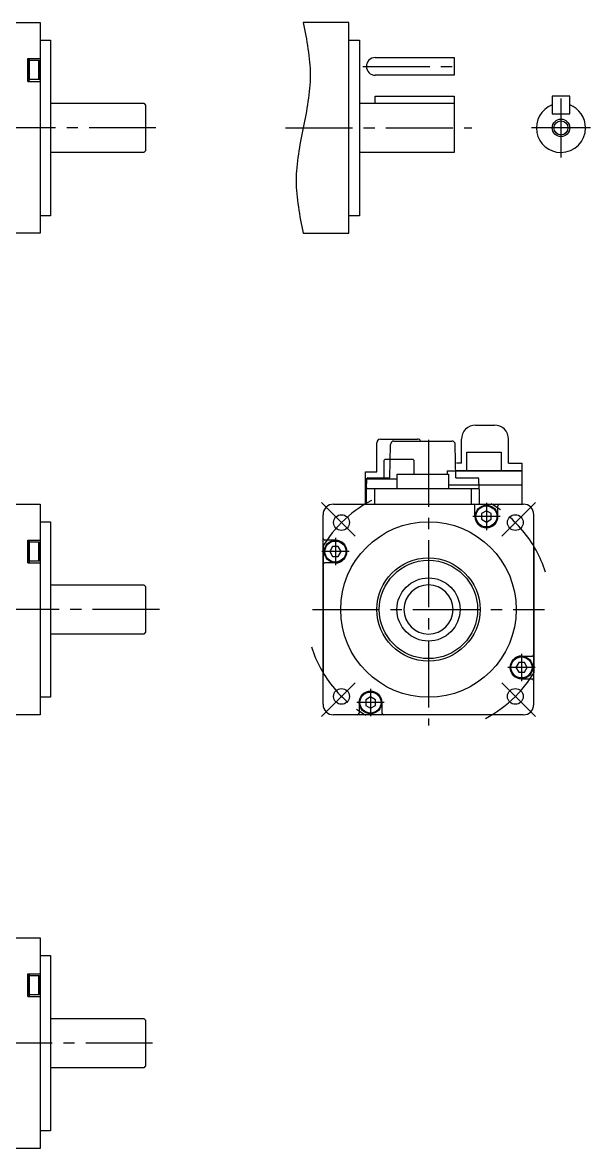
# Model space of a CAD drawing. Header units: millimetres. Extents: x -227 to 202, y -153 to 167.
# Drawn here: x 40.3 to 202, y -153.5 to 167.1 of the extents above; entities that cross this region are included whole.
import ezdxf

# ---------------------------------------------------------------- set-up
doc = ezdxf.new("R2010")
doc.units = ezdxf.units.MM
doc.linetypes.add('CENTER2', pattern=[28.575, 19.05, -3.175, 3.175, -3.175])

msp = doc.modelspace()

# ---------------------------------------------------------------- linework, layer by layer
at = {"color": 7, "linetype": 'Continuous'}
for p, q in [((-66.68, 167.14), (45.32, 167.14)), ((45.32, 167.14), (45.32, 107.14)), ((133.23, 167.14), (120.23, 167.14)), ((133.23, 107.14), (133.23, 167.14)), ((45.32, 162.14), (48.32, 162.14)), ((48.32, 162.14), (48.32, 112.14)), ((133.23, 162.14), (136.23, 162.14)), ((136.23, 162.14), (136.23, 112.14)), ((140.73, 157.14), (163.23, 157.14)), ((163.23, 157.14), (163.23, 152.14)), ((41.82, 156.89), (45.32, 156.89)), ((41.82, 150.39), (41.82, 156.89)), ((41.82, 156.64), (42.2, 156.64)), ((41.82, 156.39), (41.82, 153.64)), ((42.2, 156.64), (42.2, 150.64)), ((42.2, 156.39), (44.95, 156.39)), ((45.2, 156.14), (44.95, 156.39)), ((44.96, 150.89), (44.96, 156.39)), ((45.2, 156.14), (45.2, 151.14)), ((41.82, 153.64), (41.82, 150.89)), ((44.95, 150.89), (42.2, 150.89)), ((44.95, 150.89), (45.2, 151.14)), ((163.23, 152.14), (140.73, 152.14)), ((41.82, 150.64), (42.2, 150.64)), ((41.82, 150.39), (45.32, 150.39)), ((140.73, 146.14), (163.23, 146.14)), ((140.73, 144.14), (140.73, 146.14)), ((163.23, 146.14), (163.23, 144.14)), ((196.14, 146.14), (191.14, 146.14)), ((191.14, 146.14), (191.14, 141.14)), ((196.14, 141.14), (196.14, 146.14)), ((48.32, 144.14), (74.82, 144.14)), ((74.82, 144.14), (75.32, 143.64)), ((75.32, 143.64), (75.32, 130.64)), ((136.23, 144.14), (163.23, 144.14)), ((163.23, 144.14), (163.23, 130.14)), ((191.14, 141.14), (196.14, 141.14)), ((74.82, 130.14), (48.32, 130.14)), ((75.32, 130.64), (74.82, 130.14)), ((163.23, 130.14), (136.23, 130.14)), ((48.32, 112.14), (45.32, 112.14)), ((136.23, 112.14), (133.23, 112.14)), ((45.32, 107.14), (-66.68, 107.14)), ((120.23, 107.14), (133.23, 107.14)), ((143.16, 42.4), (143.46, 42.7)), ((143.16, 42.4), (143.16, 37.2)), ((144.09, 42.7), (143.46, 42.7)), ((150.94, 42.7), (144.09, 42.7)), ((151.56, 42.7), (150.94, 42.7)), ((151.56, 42.7), (151.86, 42.4)), ((151.86, 38.57), (151.86, 42.4)), ((166.81, 44.8), (176.61, 44.8)), ((166.81, 39.5), (166.81, 44.8)), ((176.61, 44.8), (176.61, 39.5)), ((147.01, 38.57), (161.61, 38.57)), ((147.01, 34.47), (147.01, 38.57)), ((161.21, 39.5), (182.51, 39.5)), ((161.21, 39.5), (161.21, 38.57)), ((161.61, 38.57), (161.61, 34.47)), ((182.51, 39.5), (182.51, 30)), ((138.01, 37.2), (147.01, 37.2)), ((138.01, 33.9), (138.01, 37.2)), ((161.61, 35.5), (182.51, 35.5)), ((137.91, 33.8), (137.91, 30)), ((138.11, 33.9), (138.01, 33.9)), ((138.11, 33.9), (138.31, 33.9)), ((138.31, 30.2), (138.31, 34.27)), ((138.51, 34.47), (170.11, 34.47)), ((140.51, 34.47), (140.51, 30)), ((168.11, 34.47), (168.11, 30)), ((170.31, 34.27), (170.31, 30.2)), ((-66.68, 30), (45.32, 30)), ((45.32, 30), (45.32, -30)), ((128.91, 30), (182.91, 30)), ((169.16, 26.5), (169.16, 29.5)), ((175.66, 26.5), (175.66, 29.5)), ((125.91, -27), (125.91, 27)), ((172.41, 28.1), (171.03, 27.3)), ((171.03, 27.3), (171.03, 25.7)), ((171.03, 25.7), (172.41, 24.9)), ((173.8, 27.3), (172.41, 28.1)), ((172.41, 24.9), (173.8, 25.7)), ((173.8, 25.7), (173.8, 27.3)), ((185.91, -27), (185.91, 27)), ((45.32, 25), (48.32, 25)), ((48.32, 25), (48.32, -25)), ((41.82, 13.25), (41.82, 19.75)), ((41.82, 19.75), (45.32, 19.75)), ((41.82, 19.5), (42.2, 19.5)), ((41.82, 19.25), (41.82, 16.5)), ((42.2, 19.5), (42.2, 13.5)), ((42.2, 19.25), (44.95, 19.25)), ((45.2, 19), (44.95, 19.25)), ((44.96, 13.75), (44.96, 19.25)), ((129.41, 19.75), (126.41, 19.75)), ((41.82, 16.5), (41.82, 13.75)), ((45.2, 19), (45.2, 14)), ((125.91, 18), (125.91, -18)), ((128.61, 17.89), (127.81, 16.5)), ((127.81, 16.5), (128.61, 15.11)), ((130.21, 17.89), (128.61, 17.89)), ((131.01, 16.5), (130.21, 17.89)), ((130.21, 15.11), (131.01, 16.5)), ((185.91, 18), (185.91, -18)), ((41.82, 13.5), (42.2, 13.5)), ((41.82, 13.25), (45.32, 13.25)), ((44.95, 13.75), (42.2, 13.75)), ((44.95, 13.75), (45.2, 14)), ((129.41, 13.25), (126.41, 13.25)), ((128.61, 15.11), (130.21, 15.11)), ((48.32, 7), (74.82, 7)), ((74.82, 7), (75.32, 6.5)), ((75.32, 6.5), (75.32, -6.5)), ((74.82, -7), (48.32, -7)), ((75.32, -6.5), (74.82, -7)), ((181.61, -15.11), (180.81, -16.5)), ((183.21, -15.11), (181.61, -15.11)), ((182.41, -13.25), (185.41, -13.25)), ((182.41, -13.25), (185.41, -13.25)), ((184.01, -16.5), (183.21, -15.11)), ((180.81, -16.5), (181.61, -17.89)), ((181.61, -17.89), (183.21, -17.89)), ((183.21, -17.89), (184.01, -16.5)), ((182.41, -19.75), (185.41, -19.75)), ((182.41, -19.75), (185.41, -19.75)), ((48.32, -25), (45.32, -25)), ((139.41, -24.9), (138.03, -25.7)), ((140.8, -25.7), (139.41, -24.9)), ((136.16, -26.5), (136.16, -29.5)), ((138.03, -25.7), (138.03, -27.3)), ((138.03, -27.3), (139.41, -28.1)), ((139.41, -28.1), (140.8, -27.3)), ((140.8, -27.3), (140.8, -25.7)), ((142.66, -26.5), (142.66, -29.5)), ((45.32, -30), (-66.68, -30)), ((182.91, -30), (128.91, -30)), ((173.91, -30), (137.91, -30)), ((-66.68, -93.48), (45.32, -93.48)), ((45.32, -93.48), (45.32, -153.48)), ((45.32, -98.48), (48.32, -98.48)), ((48.32, -98.48), (48.32, -148.48)), ((41.82, -110.23), (41.82, -103.73)), ((41.82, -103.73), (45.32, -103.73)), ((41.82, -103.98), (42.2, -103.98)), ((41.82, -104.23), (41.82, -106.98)), ((42.2, -103.98), (42.2, -109.98)), ((42.2, -104.23), (44.95, -104.23)), ((45.2, -104.48), (44.95, -104.23)), ((44.96, -109.73), (44.96, -104.23)), ((45.2, -104.48), (45.2, -109.48)), ((41.82, -106.98), (41.82, -109.73)), ((41.82, -109.98), (42.2, -109.98)), ((41.82, -110.23), (45.32, -110.23)), ((44.95, -109.73), (42.2, -109.73)), ((44.95, -109.73), (45.2, -109.48)), ((48.32, -116.48), (74.82, -116.48)), ((74.82, -116.48), (75.32, -116.98)), ((75.32, -116.98), (75.32, -129.98)), ((74.82, -130.48), (48.32, -130.48)), ((75.32, -129.98), (74.82, -130.48)), ((48.32, -148.48), (45.32, -148.48)), ((45.32, -153.48), (-66.68, -153.48))]:
    msp.add_line(p, q, dxfattribs=at)
at = {"color": 1, "linetype": 'CENTER2'}
for p, q in [((137.23, 154.64), (164.23, 154.64)), ((193.64, 145.54), (193.64, 128.74)), ((78.32, 137.14), (-93.18, 137.14)), ((115.23, 137.14), (168.23, 137.14)), ((202.04, 137.14), (185.24, 137.14)), ((155.91, 48.3), (155.91, -33)), ((135.05, 20.86), (125.44, 30.48)), ((172.41, 30.4), (172.41, 22.6)), ((176.77, 20.86), (186.39, 30.48)), ((176.31, 26.5), (168.51, 26.5)), ((129.41, 20.4), (129.41, 12.6)), ((133.31, 16.5), (125.51, 16.5)), ((79.32, 0), (-94.18, 0)), ((122.91, 0), (188.91, 0)), ((182.41, -12.6), (182.41, -20.4)), ((186.31, -16.5), (178.51, -16.5)), ((135.05, -20.86), (125.44, -30.48)), ((176.77, -20.86), (186.39, -30.48)), ((139.41, -22.6), (139.41, -30.4)), ((143.31, -26.5), (135.51, -26.5)), ((77.35, -123.48), (-94.24, -123.48))]:
    msp.add_line(p, q, dxfattribs=at)
at = {"color": 4, "linetype": 'Continuous'}
for p, q in [((169.31, 52.5), (174.71, 52.5)), ((142.21, 48.5), (152.81, 48.5)), ((165.31, 46.68), (165.31, 48.5)), ((165.31, 41.7), (165.31, 48.5)), ((178.71, 41.7), (178.71, 48.5)), ((141.21, 39.2), (141.21, 47.5)), ((144.91, 37.47), (145.08, 46.99)), ((146.08, 47.97), (162.55, 47.97)), ((163.71, 37.47), (163.55, 46.99)), ((165.31, 41.7), (163.85, 41.7)), ((178.71, 41.7), (182.51, 41.7)), ((182.51, 41.7), (182.51, 39.5)), ((138.01, 36.7), (138.01, 39.2)), ((138.01, 39.2), (141.21, 39.2)), ((182.51, 39.5), (163.68, 39.5)), ((138.36, 37.2), (138.01, 37.2)), ((138.31, 34.47), (138.36, 37.18)), ((138.66, 37.47), (144.91, 37.47)), ((163.71, 37.47), (169.97, 37.47)), ((170.31, 34.47), (170.27, 37.18)), ((138.31, 34.47), (170.31, 34.47))]:
    msp.add_line(p, q, dxfattribs=at)
at = {"color": 2, "linetype": 'Continuous'}
msp.add_circle((193.64, 137.14), 2.5, dxfattribs=at)
at = {"color": 7, "linetype": 'Continuous'}
for centre, radius in [((193.64, 137.14), 2), ((172.41, 26.5), 3.2), ((172.41, 26.5), 3), ((131.16, 24.75), 2.25), ((180.66, 24.75), 2.25), ((155.91, 0), 25), ((129.41, 16.5), 3.2), ((129.41, 16.5), 3), ((155.91, 0), 14.69), ((155.91, 0), 14), ((155.91, 0), 9), ((182.41, -16.5), 3.2), ((182.41, -16.5), 3), ((131.16, -24.75), 2.25), ((139.41, -26.5), 3.2), ((139.41, -26.5), 3), ((180.66, -24.75), 2.25)]:
    msp.add_circle(centre, radius, dxfattribs=at)
for centre, radius, start, end in [((140.73, 154.64), 2.5, 90, 180), ((140.73, 154.64), 2.5, 180, 270), ((193.64, 137.14), 7, 110.9248, 270), ((193.64, 137.14), 7, 0, 69.0752), ((193.64, 137.14), 7, 270, 0), ((138.01, 33.8), 0.1, 90, 180), ((138.51, 34.27), 0.2, 90, 180), ((170.11, 34.27), 0.2, 0, 90), ((128.91, 27), 3, 90, 180), ((138.11, 30.2), 0.2, 270, 0), ((168.66, 29.5), 0.5, 0, 90), ((170.51, 30.2), 0.2, 180, 270), ((176.16, 29.5), 0.5, 90, 180), ((182.91, 27), 3, 0, 90), ((172.41, 26.5), 3.25, 180, 0), ((126.41, 20.25), 0.5, 180, 270), ((129.41, 16.5), 3.25, 270, 90), ((126.41, 12.75), 0.5, 90, 180), ((155.91, 0), 7, 90, 270), ((155.91, 0), 7, 270, 90), ((185.41, -12.75), 0.5, 270, 0), ((185.41, -12.75), 0.5, 270, 0), ((182.41, -16.5), 3.25, 90, 270), ((182.41, -16.5), 3.25, 90, 270), ((185.41, -20.25), 0.5, 0, 90), ((185.41, -20.25), 0.5, 0, 90), ((139.41, -26.5), 3.25, 0, 180), ((128.91, -27), 3, 180, 270), ((182.91, -27), 3, 270, 0), ((135.66, -29.5), 0.5, 270, 0), ((143.16, -29.5), 0.5, 180, 270)]:
    msp.add_arc(centre, radius, start, end, dxfattribs=at)
at = {"color": 4, "linetype": 'Continuous'}
for centre, radius, start, end in [((169.31, 48.5), 4, 90, 180), ((174.71, 48.5), 4, 0, 90), ((142.21, 47.5), 1, 90, 180), ((152.81, 47.5), 1, 30, 90), ((146.08, 46.97), 1, 90, 179), ((162.55, 46.97), 1, 1, 90), ((138.66, 37.17), 0.3, 90, 179), ((169.97, 37.17), 0.3, 1, 90)]:
    msp.add_arc(centre, radius, start, end, dxfattribs=at)
at = {"color": 1, "linetype": 'CENTER2'}
for start, end in [(117.6604, 152.3396), (17.7153, 62.3396), (197.7153, 242.3396), (297.6604, 332.3396)]:
    msp.add_arc((155.91, 0), 35, start, end, dxfattribs=at)
at = {"color": 2, "linetype": 'Continuous'}
msp.add_open_spline([(120.23, 167.14), (121.23, 162.14), (123.23, 152.14), (120.23, 137.14), (117.23, 122.14), (119.23, 112.14), (120.23, 107.14)], degree=3, dxfattribs=at)

doc.saveas('drawing.dxf')
